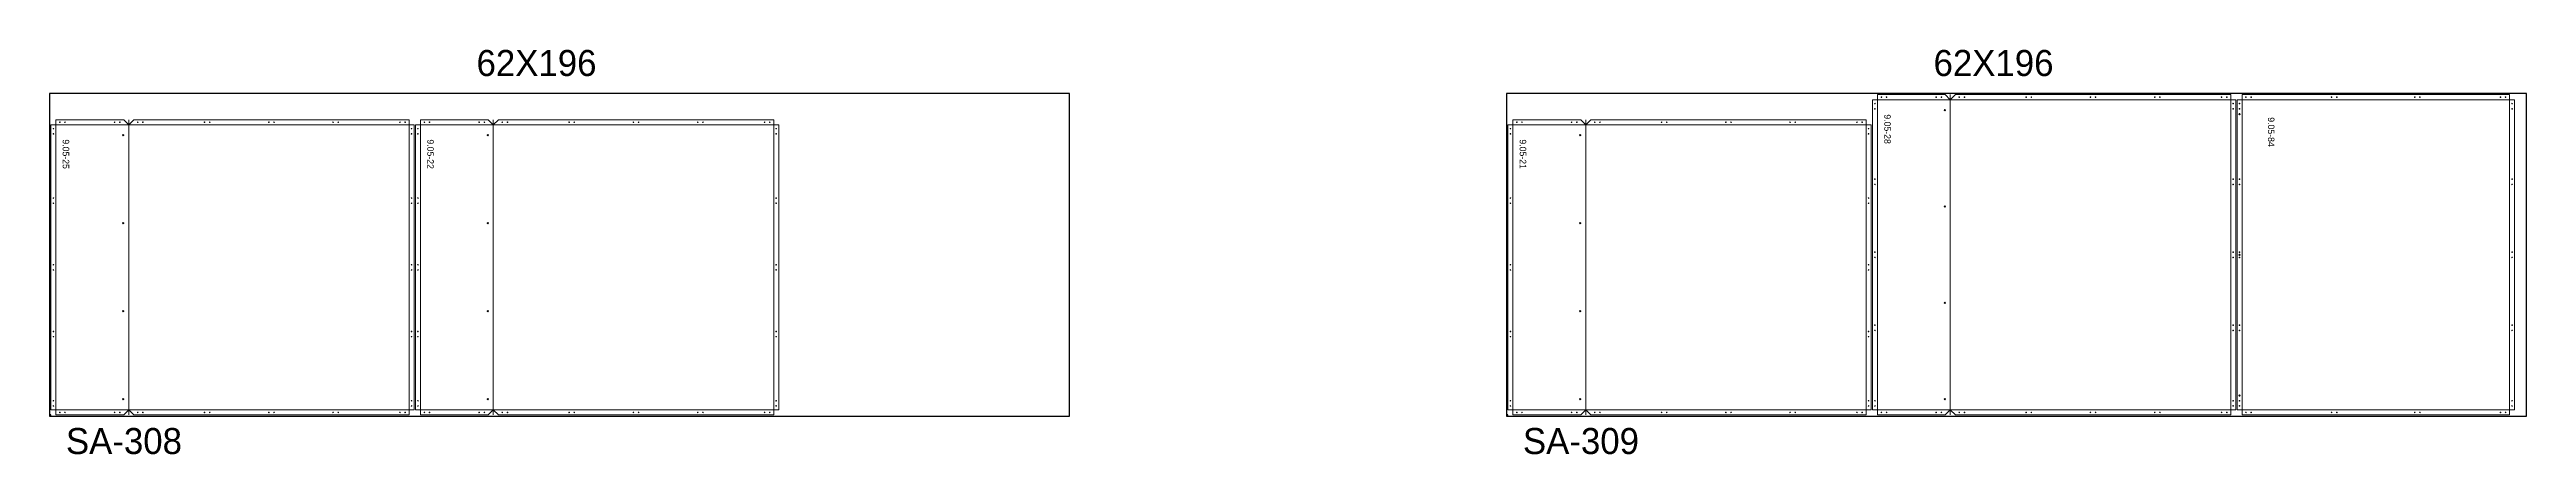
# Model space of a CAD drawing. Header units: inches. Extents: x 332 to 13969, y 521 to 599.
# Drawn here: x 7333.3 to 7809.3, y 521.7 to 599.4 of the extents above; entities that cross this region are included whole.
import ezdxf

# ---------------------------------------------------------------- set-up
doc = ezdxf.new("R2010")
doc.units = ezdxf.units.IN
doc.header["$MEASUREMENT"] = 0
for name, color, linetype, lineweight in [('ACM_Layer 1_Router Offset_Panel Cut', 1, 'Continuous', 9), ('ACM_Layer 3_Open Offset Countour_Route Lines', 4, 'Continuous', 9), ('ACM_Layer 4_Drill Centers_Rivet Holes', 3, 'Continuous', 9), ('ACM_Layer 5_Drill Centers_Weep Holes', 6, 'Continuous', 9)]:
    doc.layers.add(name, color=color, linetype=linetype, lineweight=lineweight)
doc.layers.add('ACM_Reference_Text', color=7, linetype='Continuous')
doc.styles.add('ER_Basic_SS', font='', dxfattribs={"height": 1.25})
doc.styles.get('ER_Basic_SS').set_extended_font_data('ER_Basic_SS')

# ---------------------------------------------------------------- blocks, each defined once
blk = doc.blocks.new('*U149')
for p, q in [((-97.75, -34.23), (-98, -34.23)), ((-97.75, -34.48), (-97.75, -34.23))]:
    blk.add_line(p, q)
blk.add_lwpolyline([(-98, -34.48), (98, -34.48), (98, 27.52), (-98, 27.52)], close=True)
at = {"insert": (-15.94, 35.85), "char_height": 5, "attachment_point": 1}
blk.add_mtext_dynamic_manual_height_columns('62X196', width=43.9641, gutter_width=1, heights=[0], dxfattribs=at)
blk = doc.blocks.new('*U150')
at = {"color": 0, "linetype": 'ByBlock', "lineweight": -2, "transparency": 16777216}
for p in [(1400, 0), (1680, 0)]:
    blk.add_blockref('*U149', p, dxfattribs=at)

msp = doc.modelspace()

# ---------------------------------------------------------------- linework, layer by layer
at = {"layer": 'ACM_Layer 1_Router Offset_Panel Cut'}
for points in [[(7683.63, 589.78), (7683.63, 530.22), (7684.6, 530.22), (7684.6, 529.25), (7697.63, 529.25), (7698.6, 530.22), (7699.57, 529.25), (7752.48, 529.25), (7752.48, 530.22), (7753.45, 530.22), (7753.45, 589.78), (7752.48, 589.78), (7752.48, 590.75), (7699.57, 590.75), (7698.6, 589.78), (7697.63, 590.75), (7684.6, 590.75), (7684.6, 589.78)], [(7754.66, 529.25), (7806.07, 529.25), (7806.07, 530.22), (7807.04, 530.22), (7807.04, 589.78), (7806.07, 589.78), (7806.07, 590.75), (7754.66, 590.75), (7754.66, 589.78), (7753.7, 589.78), (7753.7, 530.22), (7754.66, 530.22)], [(7333.57, 584.97), (7333.57, 530.22), (7334.54, 530.22), (7334.54, 529.25), (7347.57, 529.25), (7348.54, 530.22), (7349.51, 529.25), (7402.41, 529.25), (7402.41, 530.22), (7403.38, 530.22), (7403.38, 584.97), (7402.41, 584.97), (7402.41, 585.94), (7349.51, 585.94), (7348.54, 584.97), (7347.57, 585.94), (7334.54, 585.94), (7334.54, 584.97)], [(7403.63, 584.97), (7403.63, 530.22), (7404.6, 530.22), (7404.6, 529.25), (7417.63, 529.25), (7418.6, 530.22), (7419.57, 529.25), (7472.48, 529.25), (7472.48, 530.22), (7473.45, 530.22), (7473.45, 584.97), (7472.48, 584.97), (7472.48, 585.94), (7419.57, 585.94), (7418.6, 584.97), (7417.63, 585.94), (7404.6, 585.94), (7404.6, 584.97)], [(7613.57, 584.97), (7613.57, 530.22), (7614.54, 530.22), (7614.54, 529.25), (7627.57, 529.25), (7628.54, 530.22), (7629.51, 529.25), (7682.41, 529.25), (7682.41, 530.22), (7683.38, 530.22), (7683.38, 584.97), (7682.41, 584.97), (7682.41, 585.94), (7629.51, 585.94), (7628.54, 584.97), (7627.57, 585.94), (7614.54, 585.94), (7614.54, 584.97)]]:
    msp.add_lwpolyline(points, close=True, dxfattribs=at)
at = {"layer": 'ACM_Layer 3_Open Offset Countour_Route Lines'}
for p, q in [((7684.6, 590.75), (7684.6, 529.25)), ((7698.6, 590.75), (7698.6, 529.25)), ((7752.48, 590.75), (7752.48, 529.25)), ((7754.66, 529.25), (7754.66, 590.75)), ((7806.07, 529.25), (7806.07, 590.75)), ((7334.54, 585.94), (7334.54, 529.25)), ((7348.54, 585.94), (7348.54, 529.25)), ((7402.41, 585.94), (7402.41, 529.25)), ((7404.6, 585.94), (7404.6, 529.25)), ((7418.6, 585.94), (7418.6, 529.25)), ((7472.48, 585.94), (7472.48, 529.25)), ((7614.54, 585.94), (7614.54, 529.25)), ((7628.54, 585.94), (7628.54, 529.25)), ((7682.41, 585.94), (7682.41, 529.25)), ((7683.63, 589.78), (7753.45, 589.78)), ((7753.7, 589.78), (7807.04, 589.78)), ((7333.57, 584.97), (7403.38, 584.97)), ((7403.63, 584.97), (7473.45, 584.97)), ((7613.57, 584.97), (7683.38, 584.97)), ((7333.57, 530.22), (7403.38, 530.22)), ((7403.63, 530.22), (7473.45, 530.22)), ((7613.57, 530.22), (7683.38, 530.22)), ((7683.63, 530.22), (7753.45, 530.22)), ((7753.7, 530.22), (7807.04, 530.22))]:
    msp.add_line(p, q, dxfattribs=at)
at = {"layer": 'ACM_Layer 4_Drill Centers_Rivet Holes'}
for centre in [(7685.35, 590.26), (7686.35, 590.26), (7695.88, 590.26), (7696.88, 590.26), (7700.32, 590.26), (7701.32, 590.26), (7713.17, 590.26), (7714.17, 590.26), (7725.52, 590.26), (7726.52, 590.26), (7737.88, 590.26), (7738.88, 590.26), (7750.73, 590.26), (7751.73, 590.26), (7755.41, 590.26), (7756.41, 590.26), (7771.88, 590.26), (7772.88, 590.26), (7787.85, 590.26), (7788.85, 590.26), (7804.32, 590.26), (7805.32, 590.26), (7335.29, 585.45), (7336.29, 585.45), (7345.82, 585.45), (7346.82, 585.45), (7350.26, 585.45), (7351.26, 585.45), (7363.11, 585.45), (7364.11, 585.45), (7375.46, 585.45), (7376.46, 585.45), (7387.81, 585.45), (7388.81, 585.45), (7400.66, 585.45), (7401.66, 585.45), (7405.35, 585.45), (7406.35, 585.45), (7415.88, 585.45), (7416.88, 585.45), (7420.32, 585.45), (7421.32, 585.45), (7433.17, 585.45), (7434.17, 585.45), (7445.52, 585.45), (7446.52, 585.45), (7457.88, 585.45), (7458.88, 585.45), (7470.73, 585.45), (7471.73, 585.45), (7615.29, 585.45), (7616.29, 585.45), (7625.82, 585.45), (7626.82, 585.45), (7630.26, 585.45), (7631.26, 585.45), (7643.11, 585.45), (7644.11, 585.45), (7655.46, 585.45), (7656.46, 585.45), (7667.81, 585.45), (7668.81, 585.45), (7680.66, 585.45), (7681.66, 585.45), (7684.12, 589.03), (7684.12, 588.03), (7752.96, 589.03), (7752.96, 588.03), (7754.18, 589.03), (7754.18, 588.03), (7806.56, 589.03), (7806.56, 588.03), (7334.06, 584.22), (7334.06, 583.22), (7402.9, 584.22), (7402.9, 583.22), (7404.12, 584.22), (7404.12, 583.22), (7472.96, 584.22), (7472.96, 583.22), (7614.06, 584.22), (7614.06, 583.22), (7682.9, 584.22), (7682.9, 583.22), (7684.12, 574.51), (7684.12, 573.51), (7752.96, 574.51), (7752.96, 573.51), (7754.18, 574.51), (7754.18, 573.51), (7806.56, 574.51), (7806.56, 573.51), (7334.06, 570.9), (7334.06, 569.9), (7402.9, 570.9), (7402.9, 569.9), (7404.12, 570.9), (7404.12, 569.9), (7472.96, 570.9), (7472.96, 569.9), (7614.06, 570.9), (7614.06, 569.9), (7682.9, 570.9), (7682.9, 569.9), (7334.06, 558.09), (7334.06, 557.09), (7402.9, 558.09), (7402.9, 557.09), (7404.12, 558.09), (7404.12, 557.09), (7472.96, 558.09), (7472.96, 557.09), (7614.06, 558.09), (7614.06, 557.09), (7682.9, 558.09), (7682.9, 557.09), (7684.12, 560.5), (7684.12, 559.5), (7752.96, 560.5), (7752.96, 559.5), (7754.18, 560.5), (7754.18, 559.5), (7806.56, 560.5), (7806.56, 559.5), (7334.06, 545.28), (7334.06, 544.28), (7402.9, 545.28), (7402.9, 544.28), (7404.12, 545.28), (7404.12, 544.28), (7472.96, 545.28), (7472.96, 544.28), (7614.06, 545.28), (7614.06, 544.28), (7682.9, 545.28), (7682.9, 544.28), (7684.12, 546.48), (7684.12, 545.48), (7752.96, 546.48), (7752.96, 545.48), (7754.18, 546.48), (7754.18, 545.48), (7806.56, 546.48), (7806.56, 545.48), (7334.06, 531.97), (7334.06, 530.97), (7335.29, 529.73), (7336.29, 529.73), (7345.82, 529.73), (7346.82, 529.73), (7350.26, 529.73), (7351.26, 529.73), (7363.11, 529.73), (7364.11, 529.73), (7375.46, 529.73), (7376.46, 529.73), (7387.81, 529.73), (7388.81, 529.73), (7400.66, 529.73), (7401.66, 529.73), (7402.9, 531.97), (7402.9, 530.97), (7404.12, 531.97), (7404.12, 530.97), (7405.35, 529.73), (7406.35, 529.73), (7415.88, 529.73), (7416.88, 529.73), (7420.32, 529.73), (7421.32, 529.73), (7433.17, 529.73), (7434.17, 529.73), (7445.52, 529.73), (7446.52, 529.73), (7457.88, 529.73), (7458.88, 529.73), (7470.73, 529.73), (7471.73, 529.73), (7472.96, 531.97), (7472.96, 530.97), (7614.06, 531.97), (7614.06, 530.97), (7615.29, 529.73), (7616.29, 529.73), (7625.82, 529.73), (7626.82, 529.73), (7630.26, 529.73), (7631.26, 529.73), (7643.11, 529.73), (7644.11, 529.73), (7655.46, 529.73), (7656.46, 529.73), (7667.81, 529.73), (7668.81, 529.73), (7680.66, 529.73), (7681.66, 529.73), (7682.9, 531.97), (7682.9, 530.97), (7684.12, 531.97), (7684.12, 530.97), (7685.35, 529.73), (7686.35, 529.73), (7695.88, 529.73), (7696.88, 529.73), (7700.32, 529.73), (7701.32, 529.73), (7713.17, 529.73), (7714.17, 529.73), (7725.52, 529.73), (7726.52, 529.73), (7737.88, 529.73), (7738.88, 529.73), (7750.73, 529.73), (7751.73, 529.73), (7752.96, 531.97), (7752.96, 530.97), (7754.18, 531.97), (7754.18, 530.97), (7755.41, 529.73), (7756.41, 529.73), (7771.88, 529.73), (7772.88, 529.73), (7787.85, 529.73), (7788.85, 529.73), (7804.32, 529.73), (7805.32, 529.73), (7806.56, 531.97), (7806.56, 530.97)]:
    msp.add_circle(centre, 0.0625, dxfattribs=at)
at = {"layer": 'ACM_Layer 5_Drill Centers_Weep Holes'}
for centre in [(7697.54, 587.78), (7754.18, 587.03), (7347.48, 582.97), (7417.54, 582.97), (7627.48, 582.97), (7697.54, 569.28), (7347.48, 566.07), (7417.54, 566.07), (7627.48, 566.07), (7754.18, 560), (7347.48, 549.18), (7417.54, 549.18), (7627.48, 549.18), (7697.54, 550.78), (7347.48, 532.28), (7417.54, 532.28), (7627.48, 532.28), (7697.54, 532.28), (7754.18, 532.97)]:
    msp.add_circle(centre, 0.125, dxfattribs=at)

# ---------------------------------------------------------------- block references
msp.add_blockref('*U150', (6031.32, 563.48))

# ---------------------------------------------------------------- texts
at = {"char_height": 5, "attachment_point": 1}
for s, insert in [('SA-308', (7336.47, 526.74)), ('SA-309', (7616.47, 526.74))]:
    msp.add_mtext_dynamic_manual_height_columns(s, width=43.9641, gutter_width=1, heights=[0], dxfattribs=dict(at, insert=insert))
at = {"layer": 'ACM_Reference_Text', "style": 'ER_Basic_SS'}
for s, p in [('9.05-28', (7685.91, 586.97)), ('9.05-84', (7759.64, 586.41)), ('9.05-25', (7335.85, 582.16)), ('9.05-22', (7405.91, 582.16)), ('9.05-21', (7615.85, 582.16))]:
    msp.add_text(s, height=1.25, rotation=270, dxfattribs=at).set_placement(p)

doc.saveas('drawing.dxf')
